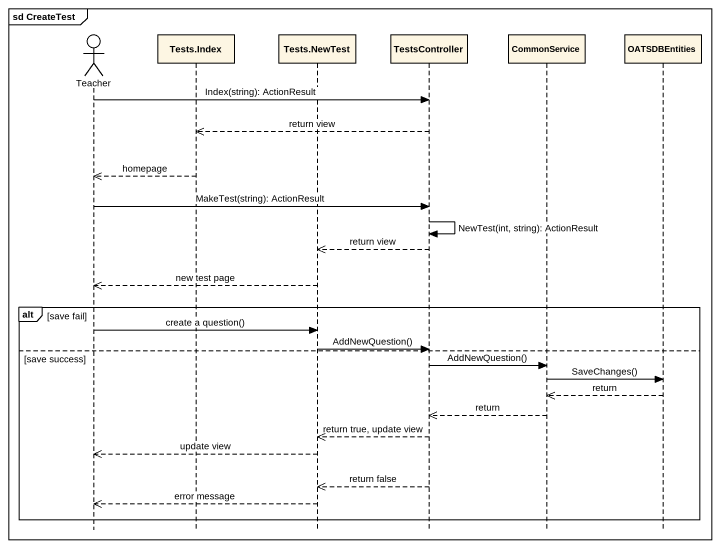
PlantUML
@startuml
mainframe sd CreateTest
hide footbox
actor Teacher
participant "Tests.Index" as Tests_Index
participant "Tests.NewTest" as Tests_NewTest
participant TestsController
participant CommonService
participant OATSDBEntities

Teacher -> TestsController : Index(string): ActionResult
TestsController -->> Tests_Index : return view
Tests_Index -->> Teacher : homepage
Teacher -> TestsController : MakeTest(string): ActionResult
TestsController -> TestsController : NewTest(int, string): ActionResult
TestsController -->> Tests_NewTest : return view
Tests_NewTest -->> Teacher : new test page
alt save fail
  Teacher -> Tests_NewTest : create a question()
  Tests_NewTest -> TestsController : AddNewQuestion()
else save success
  TestsController -> CommonService : AddNewQuestion()
  CommonService -> OATSDBEntities : SaveChanges()
  OATSDBEntities -->> CommonService : return
  CommonService -->> TestsController : return
  TestsController -->> Tests_NewTest : return true, update view
  Tests_NewTest -->> Teacher : update view
  TestsController -->> Tests_NewTest : return false
  Tests_NewTest -->> Teacher : error message
end
@enduml
